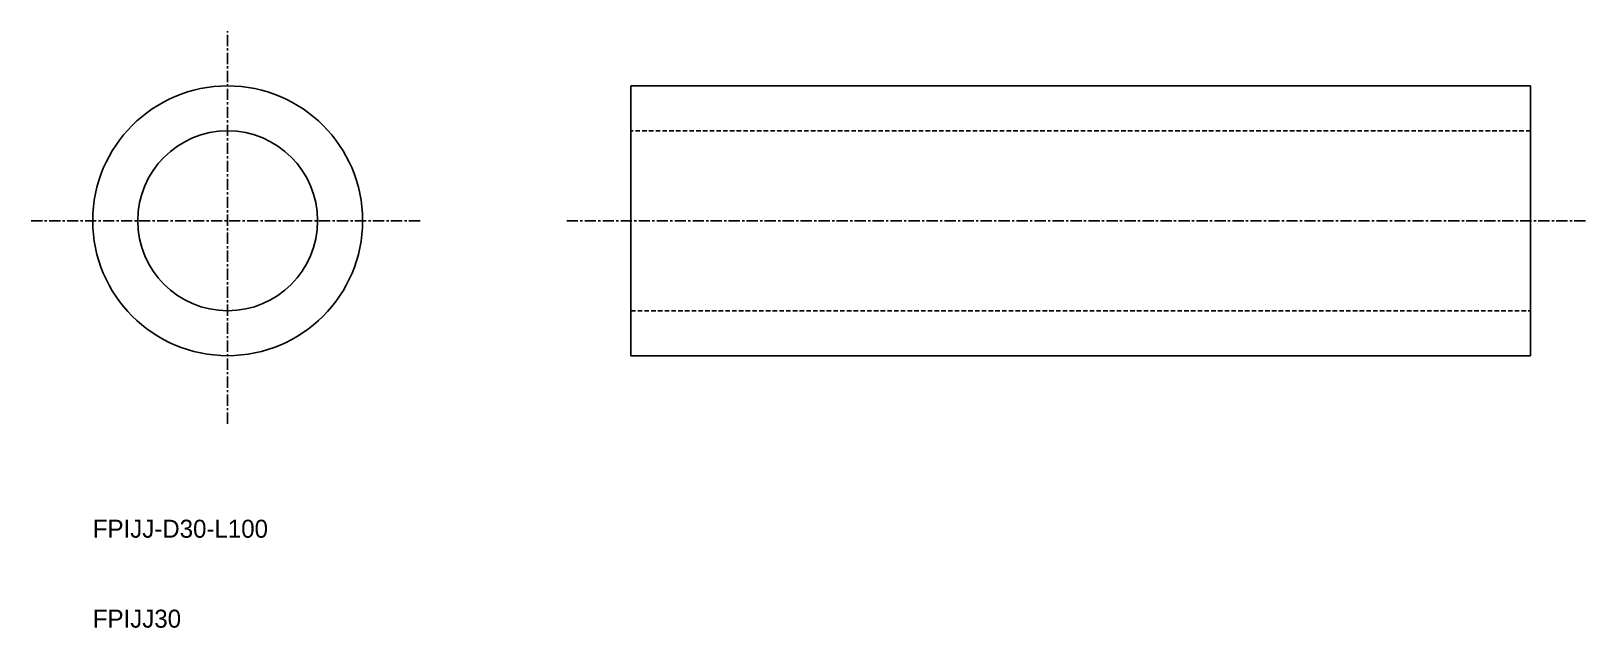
# Model space of a CAD drawing. Extents: x 3 to 176, y 10 to 76.
import ezdxf

# ---------------------------------------------------------------- set-up
doc = ezdxf.new("R2010")
doc.units = 0
doc.linetypes.add('CENTER', pattern=[2, 1.25, -0.25, 0.25, -0.25])
doc.linetypes.add('DASHED', pattern=[0.75, 0.5, -0.25])
doc.layers.get('0').update_dxf_attribs({"linetype": 'CONTINUOUS'})
doc.layers.add('CENTER', color=1, linetype='CENTER')

msp = doc.modelspace()

# ---------------------------------------------------------------- linework, layer by layer
at = {"color": 7, "linetype": 'CONTINUOUS'}
for p, q in [((169.82, 70.24), (69.82, 70.24)), ((69.82, 70.24), (69.82, 40.24)), ((169.82, 40.24), (169.82, 70.24)), ((69.82, 40.24), (169.82, 40.24))]:
    msp.add_line(p, q, dxfattribs=at)
at = {"color": 3, "linetype": 'DASHED'}
for p, q in [((169.82, 65.24), (69.82, 65.24)), ((69.82, 45.24), (169.82, 45.24))]:
    msp.add_line(p, q, dxfattribs=at)
at = {"color": 7, "linetype": 'CONTINUOUS'}
for radius in [15, 10]:
    msp.add_circle((24.99, 55.24), radius, dxfattribs=at)
at = {"layer": 'CENTER', "color": 1, "linetype": 'CENTER'}
for p, q in [((24.99, 32.67), (24.99, 76.33)), ((3.14, 55.24), (46.63, 55.24)), ((62.68, 55.24), (175.97, 55.24))]:
    msp.add_line(p, q, dxfattribs=at)

# ---------------------------------------------------------------- texts
at = {"color": 7, "linetype": 'CONTINUOUS'}
for s, p in [('FPIJJ-D30-L100', (10, 20)), ('FPIJJ30', (10, 10))]:
    msp.add_text(s, height=2, dxfattribs=at).set_placement(p)

doc.saveas('drawing.dxf')
